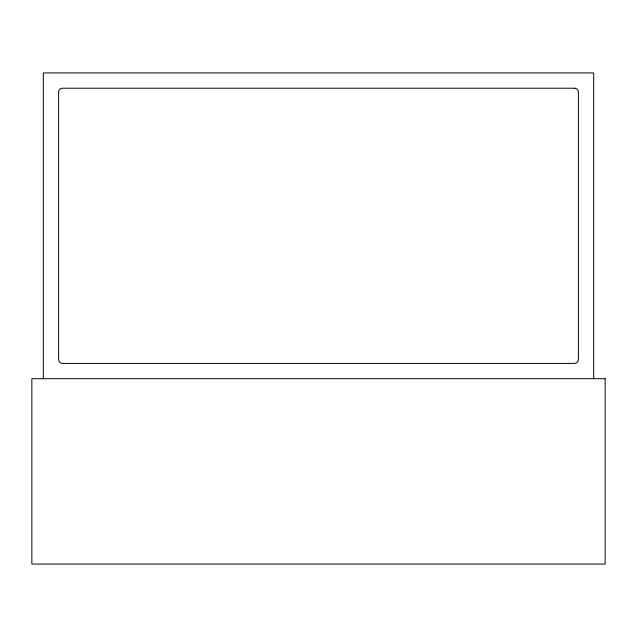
<?xml version="1.0" encoding="UTF-8"?>
<svg xmlns="http://www.w3.org/2000/svg" width="637" height="637" viewBox="0 0 637 637"><rect width="100%" height="100%" fill="white"/><g stroke="black" fill="none" stroke-linecap="round" stroke-linejoin="round"><path stroke-width="0.96" d="M593.684 378.697L593.684 72.936L43.316 72.936L43.316 378.697M574.574 88.225L62.426 88.225A3.822 3.822 0 0 0 58.604 92.046L58.604 359.587A3.822 3.822 0 0 0 62.426 363.409L574.574 363.409A3.822 3.822 0 0 0 578.396 359.587L578.396 92.046A3.822 3.822 0 0 0 574.574 88.225M605.15 378.697L31.85 378.697L31.85 564.063L605.15 564.063L605.15 378.697"/></g></svg>
